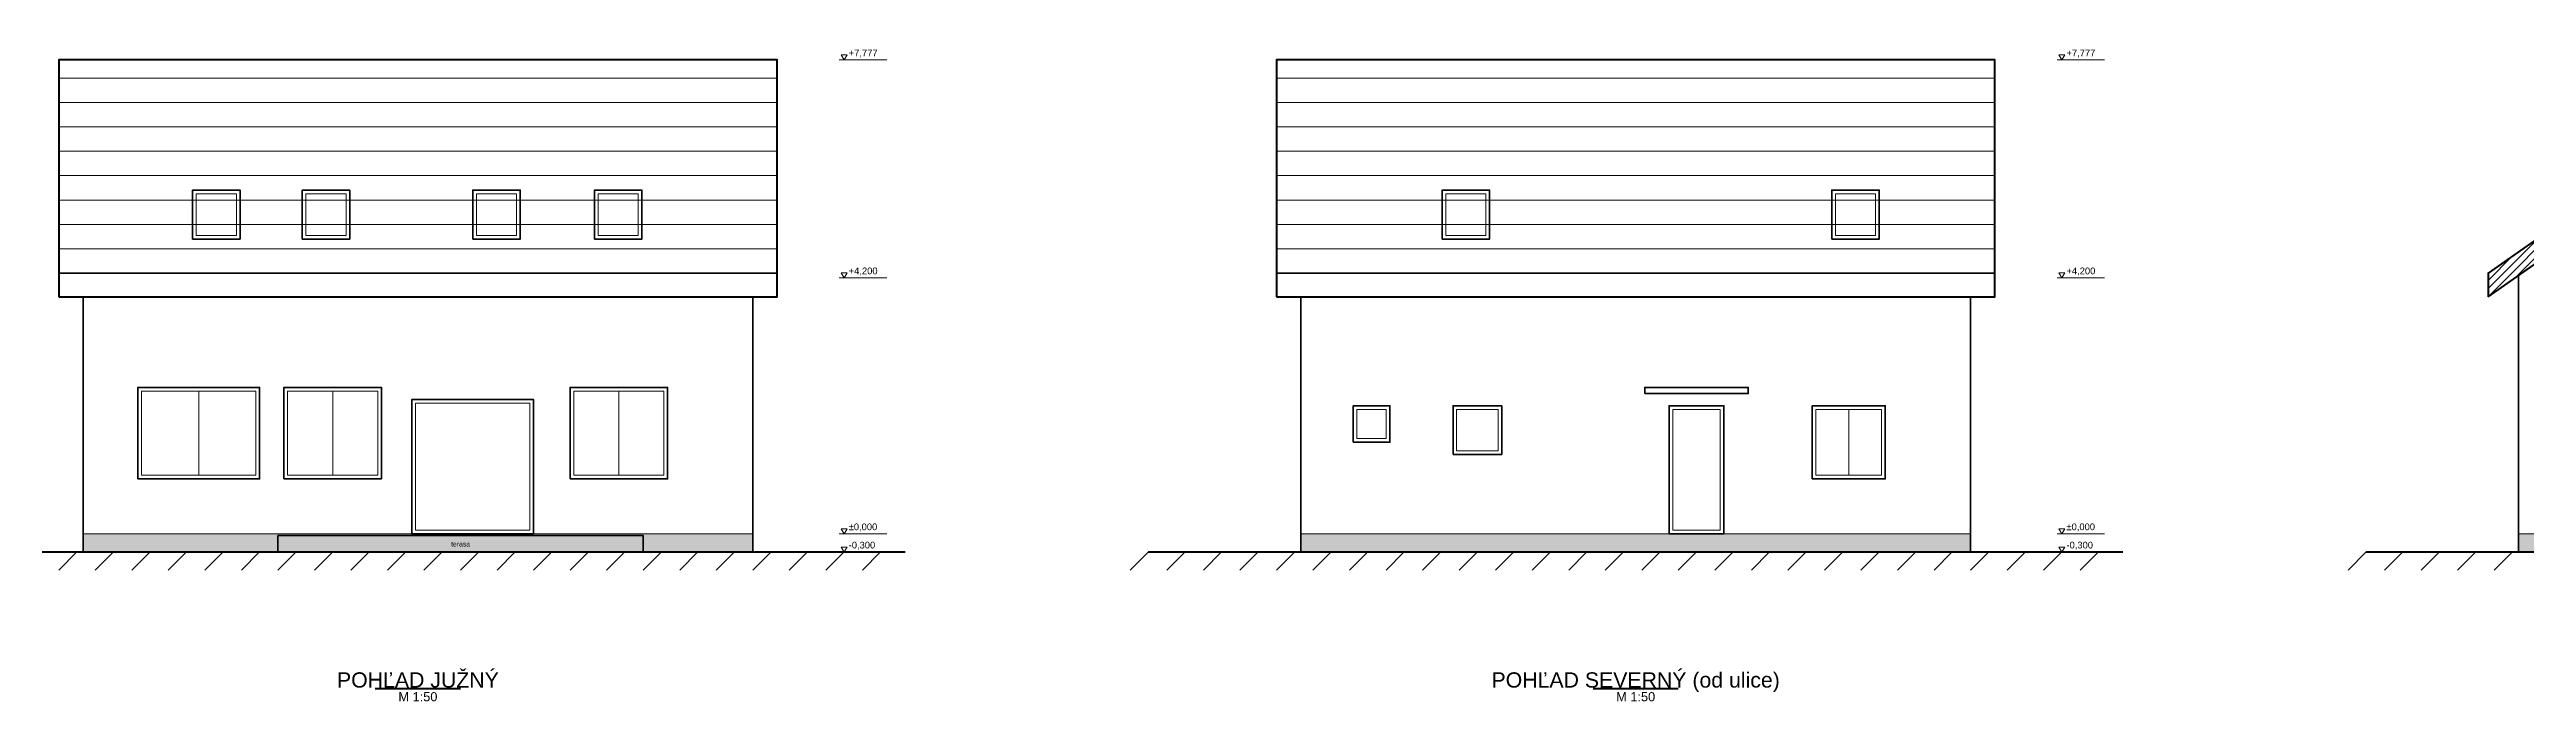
# Model space of a CAD drawing. Header units: millimetres. Extents: x -3000 to 123500, y -27552 to 52684.
# Drawn here: x 54450 to 95130, y -24752 to -14055 of the extents above; entities that cross this region are included whole.
import ezdxf
from ezdxf.enums import TextEntityAlignment as Align

# ---------------------------------------------------------------- set-up
doc = ezdxf.new("R2010")
doc.units = ezdxf.units.MM
for name, color, linetype, lineweight in [('KOTY', 4, 'Continuous', 18), ('OKNA', 4, 'Continuous', 25), ('POHLAD', 7, 'Continuous', 35), ('STRECHA', 1, 'Continuous', 35), ('TERASA', 30, 'Continuous', 35), ('TEREN', 94, 'Continuous', 50), ('TEXT', 7, 'Continuous', 25)]:
    doc.layers.add(name, color=color, linetype=linetype, lineweight=lineweight)
doc.styles.add('DOM', font='arial.ttf')

msp = doc.modelspace()

# ---------------------------------------------------------------- hatches: boundary and pattern name
at = {"layer": 'POHLAD'}
h = msp.add_hatch(color=252, dxfattribs=at)
h.dxf.hatch_style = 1
h.paths.add_polyline_path([(66000, -22300), (66000, -22000), (55000, -22000), (55000, -22300)])
h = msp.add_hatch(color=252, dxfattribs=at)
h.dxf.hatch_style = 1
h.paths.add_polyline_path([(86000, -22300), (86000, -22000), (75000, -22000), (75000, -22300)])
h = msp.add_hatch(color=252, dxfattribs=at)
h.dxf.hatch_style = 1
h.paths.add_polyline_path([(104000, -22300), (104000, -22000), (95000, -22000), (95000, -22300)])
at = {"layer": 'STRECHA'}
h = msp.add_hatch(dxfattribs=at)
h.set_pattern_fill('ANSI31', color=1, scale=30)
h.paths.add_polyline_path([(94500, -18115.1), (99500, -14614.1), (104500, -18115.1), (104500, -17724.5), (99500, -14223.4), (94500, -17724.5)])

# ---------------------------------------------------------------- linework, layer by layer
at = {"layer": 'KOTY'}
for p, q in [((67420, -14223.4), (68200, -14223.4)), ((87420, -14223.4), (88200, -14223.4)), ((67420, -17800), (68200, -17800)), ((87420, -17800), (88200, -17800)), ((67420, -22000), (68200, -22000)), ((67420, -22300), (68200, -22300)), ((87420, -22000), (88200, -22000)), ((87420, -22300), (88200, -22300))]:
    msp.add_line(p, q, dxfattribs=at)
for points in [[(67500, -14223.4), (67452, -14143.4), (67548, -14143.4)], [(87500, -14223.4), (87452, -14143.4), (87548, -14143.4)], [(67500, -17800), (67452, -17720), (67548, -17720)], [(87500, -17800), (87452, -17720), (87548, -17720)], [(67500, -22000), (67452, -21920), (67548, -21920)], [(87500, -22000), (87452, -21920), (87548, -21920)], [(67500, -22300), (67452, -22220), (67548, -22220)], [(87500, -22300), (87452, -22220), (87548, -22220)]]:
    msp.add_lwpolyline(points, close=True, dxfattribs=at)
at = {"layer": 'OKNA', "lineweight": 13}
for p, q in [((56900, -21040), (56900, -19660)), ((59100, -21040), (59100, -19660)), ((63800, -21040), (63800, -19660)), ((84000, -21040), (84000, -19960))]:
    msp.add_line(p, q, dxfattribs=at)
at = {"layer": 'OKNA', "lineweight": 35}
for points in [[(56800, -17164.3), (57580, -17164.3), (57580, -16361.3), (56800, -16361.3)], [(58600, -17164.3), (59380, -17164.3), (59380, -16361.3), (58600, -16361.3)], [(61400, -17164.3), (62180, -17164.3), (62180, -16361.3), (61400, -16361.3)], [(63400, -17164.3), (64180, -17164.3), (64180, -16361.3), (63400, -16361.3)], [(77320, -17164.3), (78100, -17164.3), (78100, -16361.3), (77320, -16361.3)], [(83720, -17164.3), (84500, -17164.3), (84500, -16361.3), (83720, -16361.3)], [(55900, -21100), (57900, -21100), (57900, -19600), (55900, -19600)], [(58300, -21100), (59900, -21100), (59900, -19600), (58300, -19600)], [(60400, -22000), (62400, -22000), (62400, -19800), (60400, -19800)], [(63000, -21100), (64600, -21100), (64600, -19600), (63000, -19600)], [(75863, -20500), (76463, -20500), (76463, -19900), (75863, -19900)], [(77500, -20700), (78300, -20700), (78300, -19900), (77500, -19900)], [(81050, -22000), (81950, -22000), (81950, -19900), (81050, -19900)], [(83400, -21100), (84600, -21100), (84600, -19900), (83400, -19900)]]:
    msp.add_lwpolyline(points, close=True, dxfattribs=at)
at = {"layer": 'OKNA', "lineweight": 13}
for points in [[(56860, -17104.3), (57520, -17104.3), (57520, -16421.3), (56860, -16421.3)], [(58660, -17104.3), (59320, -17104.3), (59320, -16421.3), (58660, -16421.3)], [(61460, -17104.3), (62120, -17104.3), (62120, -16421.3), (61460, -16421.3)], [(63460, -17104.3), (64120, -17104.3), (64120, -16421.3), (63460, -16421.3)], [(77380, -17104.3), (78040, -17104.3), (78040, -16421.3), (77380, -16421.3)], [(83780, -17104.3), (84440, -17104.3), (84440, -16421.3), (83780, -16421.3)], [(55960, -21040), (57840, -21040), (57840, -19660), (55960, -19660)], [(58360, -21040), (59840, -21040), (59840, -19660), (58360, -19660)], [(60460, -21940), (62340, -21940), (62340, -19860), (60460, -19860)], [(63060, -21040), (64540, -21040), (64540, -19660), (63060, -19660)], [(75923, -20440), (76403, -20440), (76403, -19960), (75923, -19960)], [(77560, -20640), (78240, -20640), (78240, -19960), (77560, -19960)], [(81110, -21940), (81890, -21940), (81890, -19960), (81110, -19960)], [(83460, -21040), (84540, -21040), (84540, -19960), (83460, -19960)]]:
    msp.add_lwpolyline(points, close=True, dxfattribs=at)
at = {"layer": 'POHLAD', "lineweight": 35}
for p, q in [((54600, -17724.5), (66400, -17724.5)), ((74600, -17724.5), (86400, -17724.5))]:
    msp.add_line(p, q, dxfattribs=at)
at = {"layer": 'POHLAD', "lineweight": 18}
for p, q in [((55000, -22000), (66000, -22000)), ((75000, -22000), (86000, -22000)), ((95000, -22000), (104000, -22000))]:
    msp.add_line(p, q, dxfattribs=at)
at = {"layer": 'POHLAD', "lineweight": 50}
for points in [[(54600, -18115.1), (66400, -18115.1), (66400, -14223.4), (54600, -14223.4)], [(74600, -18115.1), (86400, -18115.1), (86400, -14223.4), (74600, -14223.4)], [(94500, -18115.1), (99500, -14614.1), (104500, -18115.1), (104500, -17724.5), (99500, -14223.4), (94500, -17724.5)]]:
    msp.add_lwpolyline(points, close=True, dxfattribs=at)
at = {"layer": 'POHLAD', "lineweight": 35}
for points in [[(95000, -22300), (104000, -22300), (104000, -17765), (99500, -14614.1), (95000, -17765)], [(55000, -22300), (66000, -22300), (66000, -18115.1), (55000, -18115.1)], [(75000, -22300), (86000, -22300), (86000, -18115.1), (75000, -18115.1)], [(80650, -19700), (82350, -19700), (82350, -19600), (80650, -19600)]]:
    msp.add_lwpolyline(points, close=True, dxfattribs=at)
at = {"layer": 'STRECHA', "lineweight": 9}
for p, q in [((54600, -14524.5), (66400, -14524.5)), ((74600, -14524.5), (86400, -14524.5)), ((54600, -14924.5), (66400, -14924.5)), ((74600, -14924.5), (86400, -14924.5)), ((54600, -15324.5), (66400, -15324.5)), ((74600, -15324.5), (86400, -15324.5)), ((54600, -15724.5), (66400, -15724.5)), ((74600, -15724.5), (86400, -15724.5)), ((54600, -16124.5), (66400, -16124.5)), ((74600, -16124.5), (86400, -16124.5)), ((54600, -16524.5), (66400, -16524.5)), ((74600, -16524.5), (86400, -16524.5)), ((54600, -16924.5), (66400, -16924.5)), ((74600, -16924.5), (86400, -16924.5)), ((54600, -17324.5), (66400, -17324.5)), ((74600, -17324.5), (86400, -17324.5))]:
    msp.add_line(p, q, dxfattribs=at)
at = {"layer": 'TERASA'}
msp.add_lwpolyline([(58200, -22300), (64200, -22300), (64200, -22030), (58200, -22030)], close=True, dxfattribs=at)
at = {"layer": 'TEREN', "lineweight": 70}
for p, q in [((52500, -22300), (68500, -22300)), ((72500, -22300), (88500, -22300)), ((92500, -22300), (106500, -22300))]:
    msp.add_line(p, q, dxfattribs=at)
at = {"layer": 'TEREN', "lineweight": 13}
for p, q in [((54900, -22300), (54600, -22600)), ((55500, -22300), (55200, -22600)), ((56100, -22300), (55800, -22600)), ((56700, -22300), (56400, -22600)), ((57300, -22300), (57000, -22600)), ((57900, -22300), (57600, -22600)), ((58500, -22300), (58200, -22600)), ((59100, -22300), (58800, -22600)), ((59700, -22300), (59400, -22600)), ((60300, -22300), (60000, -22600)), ((60900, -22300), (60600, -22600)), ((61500, -22300), (61200, -22600)), ((62100, -22300), (61800, -22600)), ((62700, -22300), (62400, -22600)), ((63300, -22300), (63000, -22600)), ((63900, -22300), (63600, -22600)), ((64500, -22300), (64200, -22600)), ((65100, -22300), (64800, -22600)), ((65700, -22300), (65400, -22600)), ((66300, -22300), (66000, -22600)), ((66900, -22300), (66600, -22600)), ((67500, -22300), (67200, -22600)), ((68100, -22300), (67800, -22600)), ((72500, -22300), (72200, -22600)), ((73100, -22300), (72800, -22600)), ((73700, -22300), (73400, -22600)), ((74300, -22300), (74000, -22600)), ((74900, -22300), (74600, -22600)), ((75500, -22300), (75200, -22600)), ((76100, -22300), (75800, -22600)), ((76700, -22300), (76400, -22600)), ((77300, -22300), (77000, -22600)), ((77900, -22300), (77600, -22600)), ((78500, -22300), (78200, -22600)), ((79100, -22300), (78800, -22600)), ((79700, -22300), (79400, -22600)), ((80300, -22300), (80000, -22600)), ((80900, -22300), (80600, -22600)), ((81500, -22300), (81200, -22600)), ((82100, -22300), (81800, -22600)), ((82700, -22300), (82400, -22600)), ((83300, -22300), (83000, -22600)), ((83900, -22300), (83600, -22600)), ((84500, -22300), (84200, -22600)), ((85100, -22300), (84800, -22600)), ((85700, -22300), (85400, -22600)), ((86300, -22300), (86000, -22600)), ((86900, -22300), (86600, -22600)), ((87500, -22300), (87200, -22600)), ((88100, -22300), (87800, -22600)), ((92500, -22300), (92200, -22600)), ((93100, -22300), (92800, -22600)), ((93700, -22300), (93400, -22600)), ((94300, -22300), (94000, -22600)), ((94900, -22300), (94600, -22600))]:
    msp.add_line(p, q, dxfattribs=at)
at = {"layer": 'TEXT', "lineweight": 50}
for p, q in [((59800, -24540), (61200, -24540)), ((79800, -24540), (81200, -24540))]:
    msp.add_line(p, q, dxfattribs=at)

# ---------------------------------------------------------------- texts
at = {"layer": 'KOTY', "style": 'DOM'}
for s, p in [('+7,777', (67575, -14198.4)), ('+7,777', (87575, -14198.4)), ('+4,200', (67575, -17775)), ('+4,200', (87575, -17775)), ('±0,000', (67575, -21975)), ('±0,000', (87575, -21975)), ('-0,300', (67575, -22275)), ('-0,300', (87575, -22275))]:
    msp.add_text(s, height=110, dxfattribs=at).set_placement(p, align=Align.BOTTOM_LEFT)
at = {"layer": 'TERASA', "style": 'DOM'}
msp.add_text('terasa', height=80, dxfattribs=at).set_placement((61200, -22170), align=Align.MIDDLE_CENTER)
at = {"layer": 'TEXT', "color": 7, "style": 'DOM'}
for s, p in [('POHĽAD JUŽNÝ', (60500, -24400)), ('POHĽAD SEVERNÝ (od ulice)', (80500, -24400))]:
    msp.add_text(s, height=250, dxfattribs=at).set_placement(p, align=Align.MIDDLE_CENTER)
at = {"layer": 'TEXT', "style": 'DOM'}
for p in [(60500, -24675), (80500, -24675)]:
    msp.add_text('M 1:50', height=150, dxfattribs=at).set_placement(p, align=Align.MIDDLE_CENTER)

doc.saveas('drawing.dxf')
